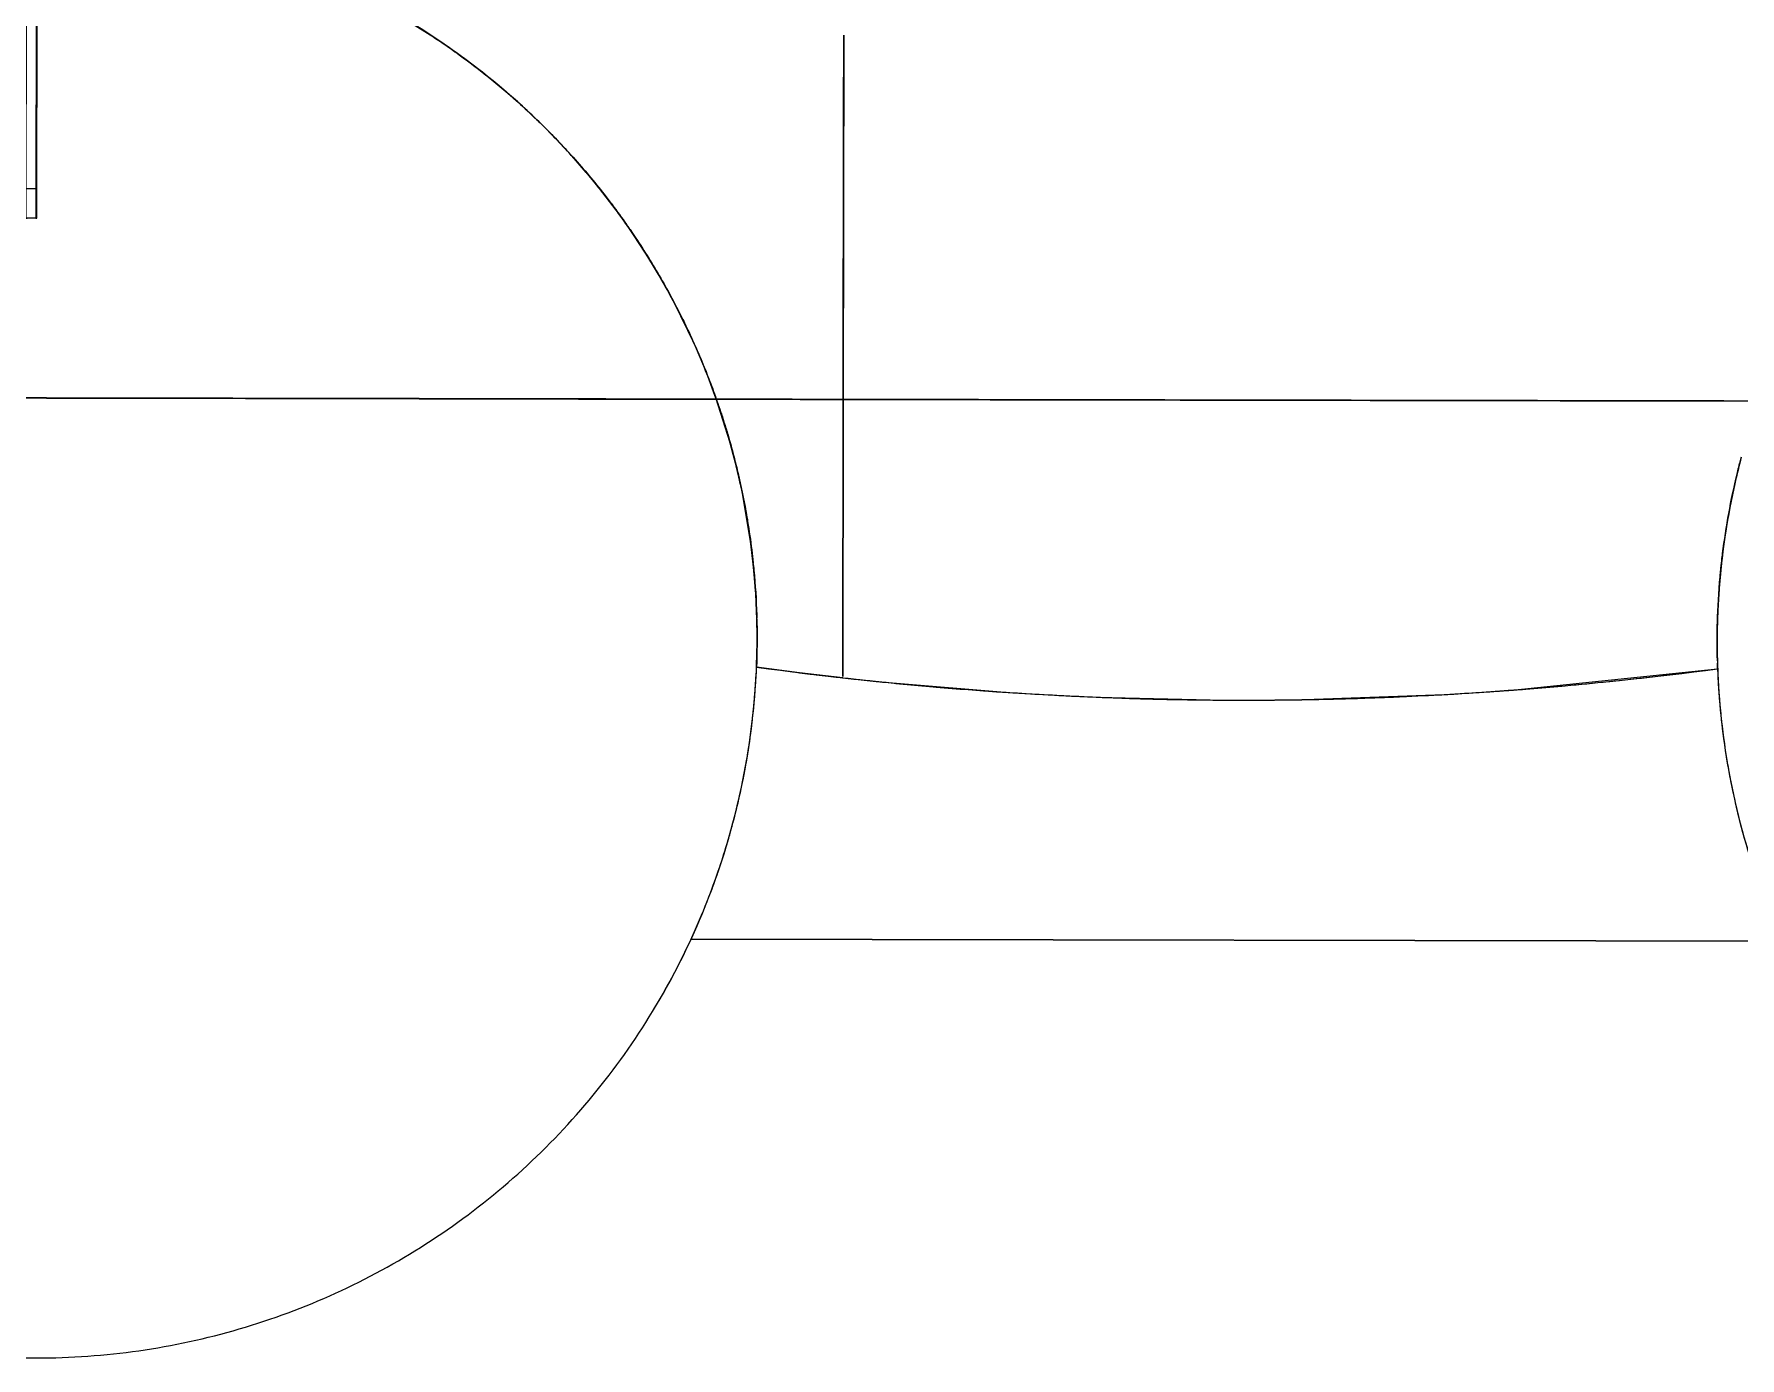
# Model space of a CAD drawing. Header units: metres. Extents: x -354 to -91, y 3 to 562.
# Drawn here: x -223.335 to -221.914, y 507.857 to 508.96 of the extents above; entities that cross this region are included whole.
import ezdxf

# ---------------------------------------------------------------- set-up
doc = ezdxf.new("R2010")
doc.units = ezdxf.units.M
doc.layers.add('A-GENM', color=7, linetype='Continuous', lineweight=25)

# ---------------------------------------------------------------- blocks, each defined once
blk = doc.blocks.new('Foundations-Piles - Px-1200-66435316-DRG-2873034 - CONSTRUCTION SEQUENCE STAGE A8')
at = {"layer": 'A-GENM', "color": 9, "true_color": 0xbebebe}
for start, end in [(94.9444, 98.5825), (90, 98.1818), (90.4895, 94.9444), (90, 90.4895), (98.1818, 106.3636), (103.1376, 106.3636), (98.5825, 103.1376), (106.3636, 114.5455), (106.6753, 114.5063), (106.3636, 106.6753), (114.5455, 122.7273), (115.2366, 122.3499), (114.5455, 115.2366)]:
    blk.add_arc((0, 0), 0.6, start, end, dxfattribs=at)
blk = doc.blocks.new('Foundations-Piles - Px-1200-64673918-DRG-2873034 - CONSTRUCTION SEQUENCE STAGE A8')
at = {"layer": 'A-GENM', "color": 9, "true_color": 0xbebebe}
for start, end in [(304.287, 0), (188.1818, 196.3636), (188.1818, 196.3636), (341.1241, 345.0018), (196.3636, 204.5455), (196.3636, 204.5455), (336.9176, 341.1241), (333.0335, 336.9176), (204.5455, 212.7273), (204.5455, 212.7273), (328.8331, 333.0335), (326.9829, 328.8331), (212.7273, 220.9091), (212.7273, 220.9091), (324.9441, 326.8731), (320.7483, 324.9441), (316.8556, 320.7483), (220.9091, 229.0909), (220.9091, 229.0909), (312.8224, 316.8556), (229.0909, 237.2727), (229.0909, 237.2727), (308.9543, 312.6632), (304.5777, 308.768), (302.7273, 304.287), (302.7273, 304.287), (304.287, 304.5777), (237.2727, 245.4545), (237.2727, 245.4545), (294.5455, 302.7273), (300.681, 302.7273), (296.4918, 300.681), (294.5455, 296.4729), (245.4545, 253.6364), (245.4545, 253.6364), (286.3636, 294.5455), (288.4054, 292.5945), (292.5945, 294.5455), (253.6364, 261.0336), (253.6364, 261.8182), (278.1818, 286.3636), (280.1511, 284.5086), (284.5086, 288.4054), (261.0336, 264.2124), (261.8182, 270), (264.2124, 268.889), (270, 278.1818), (272.219, 276.7535), (276.7535, 280.1511), (268.889, 270), (270, 272.219)]:
    blk.add_arc((0, 0), 0.6, start, end, dxfattribs=at)
blk = doc.blocks.new('Shotcrete Adaptive v1 - 1200 Dia Pile _ 2_000 Spacing-61394272-DRG-2873034 - CONSTRUCTION SEQUENCE STAGE A8')
at = {"layer": 'A-GENM', "color": 9, "true_color": 0xbebebe}
for p, q in [((-0.4546, 0.25), (0.4546, 0.25)), ((0.4546, 0.25), (-0.4546, 0.25))]:
    blk.add_line(p, q, dxfattribs=at)
for centre, radius, start, end in [((-1, 0), 0.6, 20.2506, 24.6243), ((-1, 0), 0.6, 20.2506, 24.6243), ((1, 0), 0.6, 155.3757, 156.256), ((1, 0), 0.6, 155.3757, 156.256), ((1, 0), 0.6, 156.256, 159.4284), ((1, 0), 0.6, 156.256, 159.4284), ((-1, 0), 0.6, 17.7103, 20.2506), ((-1, 0), 0.6, 17.7103, 20.2506), ((1, 0), 0.6, 159.4284, 162.8466), ((1, 0), 0.6, 159.4284, 162.8466), ((-1, 0), 0.6, 17.1534, 17.5708), ((-1, 0), 0.6, 17.1534, 17.5708), ((-1, 0), 0.6, 10.4552, 17.1534), ((-1, 0), 0.6, 10.4552, 17.1534), ((1, 0), 0.6, 162.8466, 164.1122), ((1, 0), 0.6, 162.8466, 164.1122), ((1, 0), 0.6, 164.1122, 164.5901), ((1, 0), 0.6, 164.1122, 164.5901), ((1, 0), 0.6, 165.2053, 167.4341), ((1, 0), 0.6, 165.2053, 167.4341), ((1, 0), 0.6, 167.4341, 170.3175), ((1, 0), 0.6, 167.4341, 170.3175), ((-1, 0), 0.6, 9.7254, 10.4552), ((-1, 0), 0.6, 9.7254, 10.4552), ((-1, 0), 0.6, 2.2116, 9.6825), ((-1, 0), 0.6, 2.2116, 9.6825), ((1, 0), 0.6, 170.3175, 171.9769), ((1, 0), 0.6, 170.3175, 171.9769), ((1, 0), 0.6, 171.9769, 173.3931), ((1, 0), 0.6, 171.9769, 173.3931), ((1, 0), 0.6, 173.7282, 175.3656), ((1, 0), 0.6, 173.7282, 175.3656), ((1, 0), 0.6, 173.41, 173.6668), ((1, 0), 0.6, 173.41, 173.6668), ((0, -2.95), 3, 91.5342, 94.6025), ((0, -2.95), 3, 93.2986, 94.1924), ((0, -2.95), 3, 91.5342, 93.2986), ((0, -2.95), 3, 88.4658, 91.5342), ((0, -2.95), 3, 91.0757, 91.5342), ((0, -2.95), 3, 90.723, 91.0757), ((0, -2.95), 3, 89.8008, 90.7115), ((0, -2.95), 3, 88.4658, 89.8008), ((0, -2.95), 3, 87.7667, 88.4658), ((0, -2.95), 3, 85.3975, 88.4658), ((0, -2.95), 3, 87.2324, 87.7667), ((0, -2.95), 3, 86.4279, 87.1964), ((0, -2.95), 3, 85.3975, 86.4279), ((1, 0), 0.6, 175.3656, 177.7884), ((1, 0), 0.6, 175.3656, 177.7884), ((0, -2.95), 3, 94.6025, 97.6709), ((0, -2.95), 3, 94.6025, 97.6709), ((0, -2.95), 3, 94.376, 94.6025), ((0, -2.95), 3, 94.2007, 94.376), ((0, -2.95), 3, 84.4419, 85.3975), ((0, -2.95), 3, 82.3291, 85.3975), ((0, -2.95), 3, 83.708, 84.4419), ((0, -2.95), 3, 82.3291, 83.6899)]:
    blk.add_arc(centre, radius, start, end, dxfattribs=at)
blk = doc.blocks.new('StitchPour_RS39A_05 - StitchPour_RS39A_05-60503718-DRG-2873034 - CONSTRUCTION SEQUENCE STAGE A8')
at = {"layer": 'A-GENM', "color": 253, "true_color": 0xa3a3a3}
blk.add_open_spline([(110.9726, -13.4762), (110.8959, -13.1852), (110.65, -12.2536), (110.3197, -11.0016), (109.9816, -9.7203), (109.728, -8.7592), (109.4744, -7.7982), (109.2209, -6.8372), (108.9673, -5.8762), (108.7982, -5.2355), (108.7137, -4.9151)], degree=3, knots=[0.7216163, 0.7216163, 0.7216163, 0.7216163, 0.75, 0.8125, 0.84375, 0.875, 0.90625, 0.9375, 0.96875, 1, 1, 1, 1], dxfattribs=at)
at = {"layer": 'A-GENM', "color": 9, "true_color": 0xbebebe}
for points in [[(109.728, -8.7592), (109.8407, -9.1864), (109.9534, -9.6135), (110.0661, -10.0406)], [(110.0661, -10.0406), (110.0703, -10.0567), (110.0746, -10.0728), (110.0788, -10.0889)], [(110.117, -10.2335), (110.2127, -10.5963), (110.3085, -10.9591), (110.4042, -11.322)]]:
    blk.add_open_spline(points, degree=3, dxfattribs=at)
at = {"layer": 'A-GENM', "color": 253, "true_color": 0xa3a3a3}
blk.add_open_spline([(110.0788, -10.0889), (110.0916, -10.1371), (110.1043, -10.1853), (110.117, -10.2335)], degree=3, dxfattribs=at)
blk = doc.blocks.new('Barrier-Bracket-Assembly-Type02 - bracket-67298847-DRG-2873034 - CONSTRUCTION SEQUENCE STAGE A8')
at = {"layer": 'A-GENM', "color": 253, "true_color": 0xa3a3a3}
for p, q in [((-1096.635, 509.557), (-1096.6342, 509.5572)), ((-1096.635, 509.5569), (-1096.635, 509.5533)), ((-1096.627, 509.557), (-1096.6262, 509.5572)), ((-1096.505, 509.5567), (-1096.615, 509.5569)), ((-1096.505, 509.5567), (-1096.615, 509.5569)), ((-1096.6141, 509.5572), (-1096.5041, 509.557)), ((-1096.6141, 509.5572), (-1096.5041, 509.557)), ((-1096.4922, 509.5569), (-1096.493, 509.5567)), ((-1096.4842, 509.5569), (-1096.485, 509.5567)), ((-1096.4842, 509.551), (-1096.4842, 509.5537)), ((-1096.635, 509.5513), (-1096.635, 509.5489)), ((-1096.635, 509.5468), (-1096.635, 509.5442)), ((-1096.4842, 509.5452), (-1096.4842, 509.5486)), ((-1096.4842, 509.5409), (-1096.4842, 509.5433)), ((-1096.635, 509.5384), (-1096.6351, 509.4927)), ((-1096.4843, 509.5023), (-1096.4842, 509.538)), ((-1096.4843, 509.4924), (-1096.4843, 509.5023)), ((-1096.6351, 509.4927), (-1096.6355, 509.2573)), ((-1096.4847, 509.257), (-1096.4843, 509.4924)), ((-1096.6355, 509.2573), (-1096.636, 508.9821)), ((-1096.4855, 508.8069), (-1096.4847, 509.257)), ((-1096.6285, 508.9976), (-1096.6247, 509)), ((-1096.6247, 509), (-1096.6205, 509.0014)), ((-1096.6205, 509.0014), (-1096.616, 509.0019)), ((-1096.616, 509.0019), (-1096.506, 509.0017)), ((-1096.506, 509.0017), (-1096.5016, 509.0012)), ((-1096.5016, 509.0012), (-1096.4973, 508.9997)), ((-1096.4973, 508.9997), (-1096.4935, 508.9974)), ((-1096.636, 508.9821), (-1096.6355, 508.9864)), ((-1096.6355, 508.9864), (-1096.634, 508.9907)), ((-1096.634, 508.9907), (-1096.6316, 508.9944)), ((-1096.6316, 508.9944), (-1096.6285, 508.9976)), ((-1096.6277, 508.9846), (-1096.628, 508.982)), ((-1096.6268, 508.9872), (-1096.6277, 508.9846)), ((-1096.6254, 508.9894), (-1096.6268, 508.9872)), ((-1096.6235, 508.9913), (-1096.6254, 508.9894)), ((-1096.6212, 508.9928), (-1096.6235, 508.9913)), ((-1096.6187, 508.9936), (-1096.6212, 508.9928)), ((-1096.616, 508.9939), (-1096.6187, 508.9936)), ((-1096.506, 508.9937), (-1096.616, 508.9939)), ((-1096.5033, 508.9934), (-1096.506, 508.9937)), ((-1096.5008, 508.9925), (-1096.5033, 508.9934)), ((-1096.4985, 508.9911), (-1096.5008, 508.9925)), ((-1096.4966, 508.9892), (-1096.4985, 508.9911)), ((-1096.4952, 508.9869), (-1096.4966, 508.9892)), ((-1096.4943, 508.9844), (-1096.4952, 508.9869)), ((-1096.494, 508.9817), (-1096.4943, 508.9844)), ((-1096.4935, 508.9974), (-1096.4904, 508.9942)), ((-1096.4904, 508.9942), (-1096.488, 508.9904)), ((-1096.488, 508.9904), (-1096.4865, 508.9862)), ((-1096.4865, 508.9862), (-1096.486, 508.9817)), ((-1096.6362, 508.832), (-1096.636, 508.972)), ((-1096.636, 508.982), (-1096.636, 508.9821)), ((-1096.636, 508.972), (-1096.636, 508.982)), ((-1096.636, 508.972), (-1096.628, 508.972)), ((-1096.628, 508.972), (-1096.6282, 508.832)), ((-1096.628, 508.982), (-1096.628, 508.982)), ((-1096.628, 508.982), (-1096.628, 508.972)), ((-1096.4942, 508.8317), (-1096.494, 508.9717)), ((-1096.494, 508.9717), (-1096.494, 508.9817)), ((-1096.494, 508.9717), (-1096.486, 508.9717)), ((-1096.486, 508.9717), (-1096.4862, 508.8317)), ((-1096.486, 508.9817), (-1096.486, 508.9717)), ((-1096.6362, 508.807), (-1096.6362, 508.832)), ((-1096.6362, 508.832), (-1096.6282, 508.832)), ((-1096.6282, 508.832), (-1096.6282, 508.807)), ((-1096.4942, 508.8068), (-1096.4942, 508.8317)), ((-1096.4942, 508.8317), (-1096.4862, 508.8317)), ((-1096.4862, 508.8317), (-1096.4862, 508.8068)), ((-1096.6355, 508.8072), (-1096.6362, 508.807)), ((-1096.6282, 508.807), (-1096.6362, 508.807)), ((-1096.6275, 508.8072), (-1096.6282, 508.807)), ((-1096.5055, 508.807), (-1096.6155, 508.8072)), ((-1096.5055, 508.807), (-1096.6154, 508.8072)), ((-1096.4942, 508.8068), (-1096.4935, 508.8069)), ((-1096.4862, 508.8068), (-1096.4942, 508.8068)), ((-1096.4862, 508.8068), (-1096.4855, 508.8069))]:
    blk.add_line(p, q, dxfattribs=at)
for centre, major_axis, start_param, end_param in [((-1096.615, 509.5569), (-0.02, 0), 0, 0.519881), ((-1096.6142, 509.5572), (-0.02, 0), 5.335881, 6.279468), ((-1096.615, 509.5569), (-0.02, 0), 0.519881, 1.567079), ((-1096.615, 509.5569), (-0.012, 0), 0, 1.04348), ((-1096.6142, 509.5572), (-0.012, 0), 4.711408, 6.279468), ((-1096.6142, 509.5572), (-0.02, 0), 5.016903, 5.151967), ((-1096.615, 509.5569), (-0.012, 0), 1.305279, 1.564569), ((-1096.6142, 509.5572), (-0.02, 0), 4.715035, 4.867255), ((-1096.505, 509.5568), (-0.02, 0), 1.567079, 1.828878), ((-1096.505, 509.5568), (-0.012, 0), 1.567079, 2.037181), ((-1096.5042, 509.557), (-0.012, 0), 3.141593, 4.446872), ((-1096.505, 509.5568), (-0.02, 0), 1.828878, 1.843212), ((-1096.5042, 509.557), (-0.02, 0), 4.446872, 4.480282), ((-1096.505, 509.5568), (-0.02, 0), 1.843212, 2.045144), ((-1096.505, 509.5568), (-0.012, 0), 2.037181, 2.090678), ((-1096.505, 509.5568), (-0.012, 0), 2.090678, 2.352477), ((-1096.5042, 509.557), (-0.02, 0), 4.269196, 4.403906), ((-1096.505, 509.5568), (-0.012, 0), 2.352477, 2.614276), ((-1096.505, 509.5568), (-0.02, 0), 2.090678, 2.614276), ((-1096.505, 509.5568), (-0.012, 0), 2.614276, 3.137875), ((-1096.5042, 509.557), (-0.02, 0), 3.686652, 3.923273), ((-1096.505, 509.5568), (-0.02, 0), 2.614276, 3.137875), ((-1096.5042, 509.557), (-0.02, 0), 3.399674, 3.661474), ((-1096.5042, 509.557), (-0.02, 0), 3.141593, 3.399674), ((-1096.6155, 508.8072), (-0.02, 0), 5.49407, 6.279468), ((-1096.6155, 508.8072), (-0.012, 0), 6.017668, 6.279468), ((-1096.6155, 508.8072), (-0.012, 0), 5.755869, 6.017668), ((-1096.6155, 508.8072), (-0.012, 0), 5.49407, 5.755869), ((-1096.6155, 508.8072), (-0.02, 0), 5.016903, 5.151967), ((-1096.6155, 508.8072), (-0.012, 0), 5.23227, 5.49407), ((-1096.6155, 508.8072), (-0.012, 0), 4.970471, 5.23227), ((-1096.6155, 508.8072), (-0.02, 0), 4.710176, 4.867255), ((-1096.6155, 508.8072), (-0.012, 0), 4.708671, 4.970471), ((-1096.5055, 508.807), (-0.012, 0), 4.446872, 4.708671), ((-1096.5055, 508.807), (-0.02, 0), 4.553097, 4.708671), ((-1096.5055, 508.807), (-0.012, 0), 4.185073, 4.446872), ((-1096.5055, 508.807), (-0.02, 0), 4.410413, 4.446872), ((-1096.5055, 508.807), (-0.012, 0), 3.923273, 4.185073), ((-1096.5055, 508.807), (-0.02, 0), 4.269196, 4.403906), ((-1096.5055, 508.807), (-0.012, 0), 3.661474, 3.923273), ((-1096.5055, 508.807), (-0.012, 0), 3.399674, 3.661474), ((-1096.5055, 508.807), (-0.012, 0), 3.141593, 3.399674), ((-1096.5055, 508.807), (-0.02, 0), 3.141593, 4.087572)]:
    blk.add_ellipse(centre, major_axis=major_axis, ratio=0.001035, start_param=start_param, end_param=end_param, dxfattribs=at)
blk = doc.blocks.new('T2DPAA-T2D-C3S-RS-M3D-100334_rvt-1-DRG-2873034 - CONSTRUCTION SEQUENCE STAGE A8')
at = {"layer": 'A-GENM', "color": 9, "true_color": 0xbebebe}
for p, q in [((-1096.1518, 508.9559), (-1096.1862, 508.9772)), ((-1095.8135, 508.6558), (-1095.813, 508.9595)), ((-1095.813, 508.9595), (-1095.8135, 508.6558)), ((-1095.813, 508.9595), (-1095.8131, 508.8901)), ((-1096.0849, 508.904), (-1096.116, 508.93)), ((-1095.8131, 508.8901), (-1095.8135, 508.657)), ((-1096.0401, 508.8594), (-1096.0532, 508.8734)), ((-1096.026, 508.8432), (-1096.0399, 508.8592)), ((-1095.9868, 508.7911), (-1095.9989, 508.8085)), ((-1095.9762, 508.7748), (-1095.9862, 508.7902)), ((-1095.9374, 508.7018), (-1095.9543, 508.7366)), ((-1095.9193, 508.6564), (-1095.9203, 508.6592)), ((-1095.9079, 508.6204), (-1095.9193, 508.6564)), ((-1095.8135, 508.6558), (-1095.8139, 508.425)), ((-1095.8139, 508.425), (-1095.8135, 508.6558)), ((-1095.8139, 508.425), (-1095.8135, 508.6558)), ((-1095.8135, 508.6558), (-1095.8139, 508.425)), ((-1095.9021, 508.5986), (-1095.9079, 508.6204)), ((-1095.0676, 508.5975), (-1095.0663, 508.6026)), ((-1095.8975, 508.5777), (-1095.9021, 508.5986)), ((-1095.0762, 508.557), (-1095.0676, 508.5975)), ((-1095.8906, 508.5376), (-1095.8974, 508.5775)), ((-1095.0816, 508.5193), (-1095.0762, 508.557)), ((-1095.8881, 508.5163), (-1095.8906, 508.5376)), ((-1095.8863, 508.4939), (-1095.8881, 508.5163)), ((-1095.082, 508.5151), (-1095.0816, 508.5193)), ((-1095.0849, 508.4718), (-1095.082, 508.5151)), ((-1095.8856, 508.4794), (-1095.8863, 508.4939)), ((-1095.8852, 508.4532), (-1095.8855, 508.4776)), ((-1095.085, 508.438), (-1095.0849, 508.4718)), ((-1095.8857, 508.4328), (-1095.8852, 508.4532)), ((-1095.2564, 508.4136), (-1095.0848, 508.4314)), ((-1095.0848, 508.4314), (-1095.0849, 508.4347)), ((-1095.8139, 508.4239), (-1095.7758, 508.4199)), ((-1095.7758, 508.4199), (-1095.6722, 508.4114)), ((-1095.6022, 508.4077), (-1095.4957, 508.4053)), ((-1095.4289, 508.4057), (-1095.3126, 508.4099))]:
    blk.add_line(p, q, dxfattribs=at)
at = {"layer": 'A-GENM', "color": 9, "true_color": 0xbebebe, "flags": 128}
for points in [[(-1096.116, 508.93), (-1096.1287, 508.9397), (-1096.1518, 508.9559)], [(-1095.8135, 508.657), (-1095.8131, 508.8901), (-1095.813, 508.9595)], [(-1096.0532, 508.8734), (-1096.0652, 508.8855), (-1096.0849, 508.904)], [(-1095.9989, 508.8085), (-1096.0097, 508.823), (-1096.026, 508.8432)], [(-1095.9551, 508.7382), (-1095.9635, 508.7535), (-1095.9762, 508.7748)], [(-1095.9203, 508.6592), (-1095.9274, 508.6782), (-1095.9366, 508.7)], [(-1095.8139, 508.4239), (-1095.8498, 508.4281), (-1095.8857, 508.4328)], [(-1095.6722, 508.4114), (-1095.6318, 508.4091), (-1095.6022, 508.4077)], [(-1095.4957, 508.4053), (-1095.4491, 508.4054), (-1095.4289, 508.4057)], [(-1095.3126, 508.4099), (-1095.2665, 508.4128), (-1095.2564, 508.4136)]]:
    blk.add_lwpolyline(points, dxfattribs=at)
at = {"layer": 'A-GENM', "color": 9, "true_color": 0xbebebe}
for points in [[(-1096.1691, 508.967), (-1096.1619, 508.9625), (-1096.1548, 508.9579), (-1096.1478, 508.9532)], [(-1096.1478, 508.9532), (-1096.1429, 508.9499), (-1096.1382, 508.9465), (-1096.1334, 508.9431)], [(-1096.1334, 508.9431), (-1096.1304, 508.9409), (-1096.1274, 508.9387), (-1096.1244, 508.9364)], [(-1096.1244, 508.9364), (-1096.1205, 508.9335), (-1096.1166, 508.9305), (-1096.1128, 508.9274)], [(-1096.1128, 508.9274), (-1096.1107, 508.9258), (-1096.1087, 508.9242), (-1096.1067, 508.9226)], [(-1096.1055, 508.9216), (-1096.1036, 508.9201), (-1096.1017, 508.9185), (-1096.0998, 508.9169)], [(-1096.0998, 508.9169), (-1096.0892, 508.908), (-1096.079, 508.8988), (-1096.069, 508.8892)], [(-1096.069, 508.8892), (-1096.0663, 508.8866), (-1096.0637, 508.884), (-1096.061, 508.8814)], [(-1096.061, 508.8814), (-1096.0569, 508.8772), (-1096.0528, 508.873), (-1096.0488, 508.8687)], [(-1096.0488, 508.8687), (-1096.0472, 508.8671), (-1096.0456, 508.8654), (-1096.0441, 508.8637)], [(-1096.0385, 508.8576), (-1096.0295, 508.8476), (-1096.0209, 508.8373), (-1096.0127, 508.8268)], [(-1096.0127, 508.8268), (-1096.0104, 508.8239), (-1096.0082, 508.8211), (-1096.0061, 508.8182)], [(-1096.0061, 508.8182), (-1096.0019, 508.8127), (-1095.9978, 508.8071), (-1095.9939, 508.8014)], [(-1095.9929, 508.8), (-1095.9921, 508.7989), (-1095.9913, 508.7977), (-1095.9905, 508.7966)], [(-1095.9905, 508.7966), (-1095.9898, 508.7956), (-1095.9892, 508.7947), (-1095.9886, 508.7937)], [(-1095.9885, 508.7936), (-1095.9877, 508.7924), (-1095.9869, 508.7913), (-1095.9862, 508.7902)], [(-1095.9862, 508.7902), (-1095.9789, 508.7793), (-1095.972, 508.7682), (-1095.9655, 508.7569)], [(-1095.9655, 508.7569), (-1095.9638, 508.7541), (-1095.9622, 508.7512), (-1095.9606, 508.7482)], [(-1095.9606, 508.7482), (-1095.9567, 508.7412), (-1095.9529, 508.7341), (-1095.9493, 508.7269)], [(-1095.9493, 508.7269), (-1095.9485, 508.7254), (-1095.9478, 508.7239), (-1095.947, 508.7224)], [(-1095.944, 508.7161), (-1095.9385, 508.7046), (-1095.9333, 508.6929), (-1095.9286, 508.6811)], [(-1095.9286, 508.6811), (-1095.9275, 508.6784), (-1095.9264, 508.6757), (-1095.9254, 508.673)], [(-1095.9254, 508.673), (-1095.9232, 508.6674), (-1095.9212, 508.6618), (-1095.9192, 508.6561)], [(-1095.9192, 508.6561), (-1095.9181, 508.653), (-1095.917, 508.6499), (-1095.916, 508.6467)], [(-1095.916, 508.6467), (-1095.9155, 508.6454), (-1095.9151, 508.6441), (-1095.9146, 508.6427)], [(-1095.9146, 508.6427), (-1095.914, 508.6408), (-1095.9134, 508.6388), (-1095.9128, 508.6369)], [(-1095.9037, 508.605), (-1095.9034, 508.6036), (-1095.903, 508.6021), (-1095.9026, 508.6007)], [(-1095.9026, 508.6007), (-1095.9021, 508.5985), (-1095.9016, 508.5963), (-1095.9011, 508.5941)], [(-1095.0672, 508.5994), (-1095.0669, 508.6006), (-1095.0665, 508.6019), (-1095.0662, 508.6031)], [(-1095.9011, 508.5941), (-1095.8986, 508.5837), (-1095.8964, 508.5732), (-1095.8945, 508.5626)], [(-1095.0755, 508.5608), (-1095.0735, 508.5718), (-1095.0712, 508.5827), (-1095.0686, 508.5935)], [(-1095.0686, 508.5935), (-1095.0681, 508.5955), (-1095.0677, 508.5974), (-1095.0672, 508.5994)], [(-1095.8945, 508.5626), (-1095.8943, 508.5615), (-1095.8942, 508.5604), (-1095.894, 508.5593)], [(-1095.894, 508.5593), (-1095.8937, 508.5576), (-1095.8934, 508.5559), (-1095.8931, 508.5541)], [(-1095.0806, 508.5274), (-1095.0792, 508.5386), (-1095.0775, 508.5497), (-1095.0755, 508.5608)], [(-1095.8882, 508.5174), (-1095.8881, 508.5161), (-1095.888, 508.5148), (-1095.8878, 508.5134)], [(-1095.0823, 508.5126), (-1095.0821, 508.5137), (-1095.082, 508.5149), (-1095.0819, 508.516)], [(-1095.0817, 508.5179), (-1095.0816, 508.5192), (-1095.0814, 508.5204), (-1095.0813, 508.5217)], [(-1095.0813, 508.5217), (-1095.0811, 508.5236), (-1095.0808, 508.5255), (-1095.0806, 508.5274)], [(-1095.8878, 508.5134), (-1095.8867, 508.5011), (-1095.8859, 508.4887), (-1095.8855, 508.4762)], [(-1095.0848, 508.4747), (-1095.0844, 508.4873), (-1095.0835, 508.5), (-1095.0823, 508.5126)], [(-1095.8855, 508.4762), (-1095.8855, 508.4754), (-1095.8854, 508.4746), (-1095.8854, 508.4737)], [(-1095.8854, 508.4729), (-1095.8854, 508.4718), (-1095.8853, 508.4707), (-1095.8853, 508.4696)], [(-1095.0851, 508.4423), (-1095.0853, 508.4531), (-1095.0852, 508.4639), (-1095.0848, 508.4747)], [(-1095.8853, 508.4696), (-1095.8851, 508.4573), (-1095.8852, 508.445), (-1095.8857, 508.4328)], [(-1095.8857, 508.4328), (-1095.8737, 508.4312), (-1095.8618, 508.4296), (-1095.8498, 508.4281)], [(-1095.1573, 508.4226), (-1095.1331, 508.4253), (-1095.1089, 508.4282), (-1095.0848, 508.4314)], [(-1095.085, 508.4397), (-1095.085, 508.4406), (-1095.0851, 508.4414), (-1095.0851, 508.4423)], [(-1095.0848, 508.4314), (-1095.0848, 508.4329), (-1095.0849, 508.4344), (-1095.0849, 508.4359)], [(-1095.8498, 508.4281), (-1095.8379, 508.4266), (-1095.8259, 508.4252), (-1095.8139, 508.4239)], [(-1095.8139, 508.4239), (-1095.7897, 508.4212), (-1095.7654, 508.4188), (-1095.7412, 508.4166)], [(-1095.7412, 508.4166), (-1095.7375, 508.4163), (-1095.7339, 508.416), (-1095.7303, 508.4157)], [(-1095.7303, 508.4157), (-1095.7264, 508.4154), (-1095.7225, 508.4151), (-1095.7185, 508.4147)], [(-1095.2404, 508.4148), (-1095.237, 508.4151), (-1095.2335, 508.4154), (-1095.2301, 508.4157)], [(-1095.2301, 508.4157), (-1095.2058, 508.4177), (-1095.1816, 508.42), (-1095.1573, 508.4226)], [(-1095.7185, 508.4147), (-1095.7018, 508.4134), (-1095.685, 508.4122), (-1095.6683, 508.4112)], [(-1095.6683, 508.4112), (-1095.6586, 508.4105), (-1095.6488, 508.41), (-1095.6391, 508.4095)], [(-1095.6391, 508.4095), (-1095.6367, 508.4093), (-1095.6343, 508.4092), (-1095.6318, 508.4091)], [(-1095.6314, 508.4091), (-1095.6291, 508.409), (-1095.6268, 508.4088), (-1095.6245, 508.4087)], [(-1095.6245, 508.4087), (-1095.6148, 508.4083), (-1095.605, 508.4078), (-1095.5953, 508.4075)], [(-1095.5953, 508.4075), (-1095.5878, 508.4072), (-1095.5804, 508.4069), (-1095.573, 508.4067)], [(-1095.573, 508.4067), (-1095.5676, 508.4065), (-1095.5622, 508.4064), (-1095.5568, 508.4062)], [(-1095.5568, 508.4062), (-1095.5453, 508.4059), (-1095.5337, 508.4057), (-1095.5222, 508.4055)], [(-1095.5222, 508.4055), (-1095.4978, 508.4052), (-1095.4735, 508.4051), (-1095.4491, 508.4054)], [(-1095.4491, 508.4054), (-1095.4373, 508.4055), (-1095.4255, 508.4057), (-1095.4137, 508.406)], [(-1095.4137, 508.406), (-1095.4084, 508.4061), (-1095.403, 508.4062), (-1095.3977, 508.4064)], [(-1095.3977, 508.4064), (-1095.3905, 508.4066), (-1095.3832, 508.4068), (-1095.376, 508.407)], [(-1095.376, 508.407), (-1095.3517, 508.4079), (-1095.3273, 508.409), (-1095.303, 508.4105)], [(-1095.303, 508.4105), (-1095.2933, 508.411), (-1095.2836, 508.4117), (-1095.2738, 508.4123)], [(-1095.2738, 508.4123), (-1095.2713, 508.4125), (-1095.2688, 508.4127), (-1095.2663, 508.4129)], [(-1095.2661, 508.4129), (-1095.2638, 508.413), (-1095.2615, 508.4132), (-1095.2593, 508.4134)], [(-1095.2593, 508.4134), (-1095.2568, 508.4136), (-1095.2543, 508.4137), (-1095.2518, 508.4139)], [(-1095.2518, 508.4139), (-1095.248, 508.4142), (-1095.2442, 508.4145), (-1095.2404, 508.4148)]]:
    blk.add_open_spline(points, degree=3, dxfattribs=at)
for points, knots in [([(-1095.947, 508.7224), (-1095.9462, 508.7206), (-1095.9452, 508.7185), (-1095.9442, 508.7164), (-1095.944, 508.7161)], [0.724655756, 0.724655756, 0.724655756, 0.724655756, 0.73, 0.731090102, 0.731090102, 0.731090102, 0.731090102]), ([(-1095.9128, 508.6369), (-1095.9116, 508.6333), (-1095.9084, 508.6227), (-1095.9055, 508.6121), (-1095.9037, 508.605)], [0.80953252, 0.80953252, 0.80953252, 0.80953252, 0.82, 0.84, 0.84, 0.84, 0.84]), ([(-1095.8931, 508.5541), (-1095.8918, 508.5462), (-1095.8901, 508.5347), (-1095.8888, 508.5232), (-1095.8885, 508.5196)], [0.88789102, 0.88789102, 0.88789102, 0.88789102, 0.91, 0.92, 0.92, 0.92, 0.92])]:
    blk.add_open_spline(points, degree=3, knots=knots, dxfattribs=at)
at = {"layer": 'A-GENM', "color": 253, "lineweight": 25, "true_color": 0xa3a3a3}
for name, p, rotation in [('StitchPour_RS39A_05 - StitchPour_RS39A_05-60503718-DRG-2873034 - CONSTRUCTION SEQUENCE STAGE A8', (-1134.0578, 404.8616), 75.11694444444437), ('Foundations-Piles - Px-1200-64673918-DRG-2873034 - CONSTRUCTION SEQUENCE STAGE A8', (-1096.4852, 508.457), 75.11694444444437), ('Foundations-Piles - Px-1200-66435316-DRG-2873034 - CONSTRUCTION SEQUENCE STAGE A8', (-1094.4852, 508.4535), 75.11694444444437), ('Shotcrete Adaptive v1 - 1200 Dia Pile _ 2_000 Spacing-61394272-DRG-2873034 - CONSTRUCTION SEQUENCE STAGE A8', (-1095.4852, 508.4552), 179.898146763389)]:
    blk.add_blockref(name, p, dxfattribs=dict(at, rotation=rotation))
blk.add_blockref('Barrier-Bracket-Assembly-Type02 - bracket-67298847-DRG-2873034 - CONSTRUCTION SEQUENCE STAGE A8', (0, 0), dxfattribs=at)

msp = doc.modelspace()

# ---------------------------------------------------------------- block references
at = {"lineweight": 5}
msp.add_blockref('T2DPAA-T2D-C3S-RS-M3D-100334_rvt-1-DRG-2873034 - CONSTRUCTION SEQUENCE STAGE A8', (873.1524, 0), dxfattribs=at)

doc.saveas('drawing.dxf')
